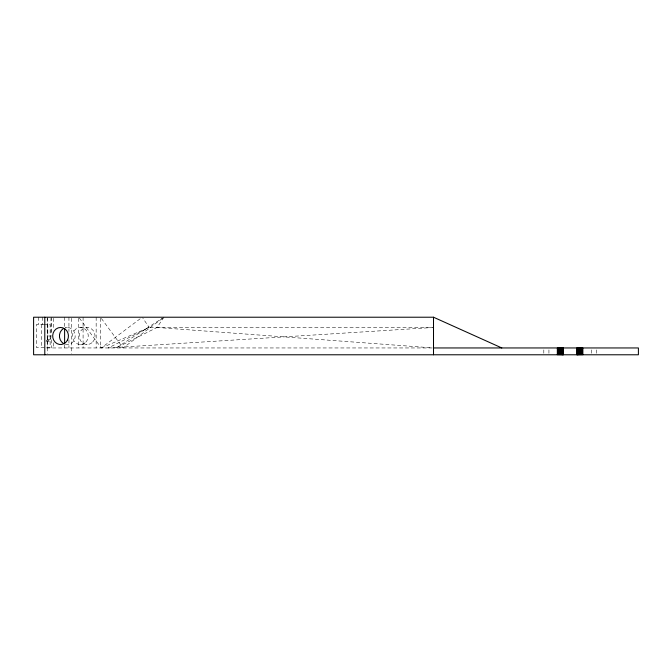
<?xml version="1.0" encoding="UTF-8"?>
<svg xmlns="http://www.w3.org/2000/svg" width="672" height="672" viewBox="0 0 672 672"><rect width="100%" height="100%" fill="white"/><g stroke="black" fill="none" stroke-linecap="round" stroke-linejoin="round"><path stroke-width="0.5" stroke-dasharray="3.36 2.52" d="M163.993 317.218L116.122 347.953L157.021 327.466L163.414 318.074M79.363 318.049L101.27 347.953L142.237 317.218M162.33 318.469L123.094 347.953L101.094 318.049M101.27 347.953L149.15 327.466L432.457 327.466M433.507 327.466L108.251 347.953L149.15 327.466L142.817 318.074M44.05 324.559L36.322 324.559L36.322 347.441L50.14 347.441L50.14 324.559L44.218 324.559M65.386 327.466L67.309 327.466M80.38 327.466L87.125 327.466M46.418 340.948A5.124 1.882 90 0 0 47.813 336L50.98 336L50.98 318.259M47.258 339.62L50.425 339.62M45.931 341.124L49.098 341.124A5.124 1.882 90 0 0 50.98 336M65.386 344.534L67.309 344.534A8.534 7.888 -90 0 0 75.13 334.883A8.534 7.888 -90 0 0 65.268 327.751M80.38 344.534L87.125 344.534M46.662 347.953L433.507 347.953M157.021 327.466L432.466 347.878M596.4 349.902L596.4 354.782M591.276 349.902L591.276 353.808M548.932 349.902L548.932 353.808M543.808 349.902L543.808 354.782M100.489 318.242L100.489 347.953M96.155 317.218L96.155 347.953M83.084 317.218L83.084 347.953M78.758 318.242L78.758 347.953M71.35 318.259L71.35 353.741M68.939 317.218L68.939 331.565M68.939 339.755L68.939 347.953M64.604 317.218L64.604 326.441M64.604 344.879L64.604 347.953M53.491 318.242L53.491 329.515M53.491 342.829L53.491 347.953M51.534 317.218L51.534 332.59M51.534 339.755L51.534 347.953M47.813 324.559L47.813 336M47.46 318.259L47.46 353.741M47.208 317.218L47.208 347.953M42.412 317.218L42.412 324.559M41.723 324.559L41.723 347.441M38.648 317.218L38.648 324.559M49.098 341.124A5.124 1.882 90 0 1 47.216 336M92.702 342.04A8.534 7.888 -90 0 0 89.166 327.751A8.534 7.888 -90 0 0 79.506 338.209A8.534 7.888 -90 0 0 92.702 342.04M85.957 342.04A8.534 7.888 -90 0 0 82.421 327.751A8.534 7.888 -90 0 0 72.761 338.209A8.534 7.888 -90 0 0 85.957 342.04"/><path stroke-width="1.01" d="M501.808 347.953L433.507 317.218L33.6 317.218L33.6 354.782L638.4 354.782L638.4 347.953L433.507 347.953M582.868 347.953L582.868 354.782M581.994 347.953L581.994 354.782M581.146 347.953L581.146 354.782M580.348 347.953L580.348 354.782M579.608 347.953L579.608 354.782M578.936 347.953L578.936 354.782M578.34 347.953L578.34 354.782M577.844 347.953L577.844 354.782M577.45 347.953L577.45 354.782M577.164 347.953L577.164 354.782M576.929 347.953L576.929 354.782M563.27 347.953L563.27 354.782M563.044 347.953L563.044 354.782M562.75 347.953L562.75 354.782M562.355 347.953L562.355 354.782M561.859 347.953L561.859 354.782M561.271 347.953L561.271 354.782M560.599 347.953L560.599 354.782M559.86 347.953L559.86 354.782M559.054 347.953L559.054 354.782M558.214 347.953L558.214 354.782M557.332 347.953L557.332 354.782M433.507 317.218L433.507 354.782M64.604 328.49L64.604 343.854M44.789 317.218L44.789 354.782M63.37 343.392A8.534 7.888 -90 0 1 63.37 328.608M67.393 340.267A8.534 7.888 -90 0 0 60.564 327.466A8.534 7.888 -90 0 0 53.735 340.267A8.534 7.888 -90 0 0 67.393 340.267"/></g></svg>
